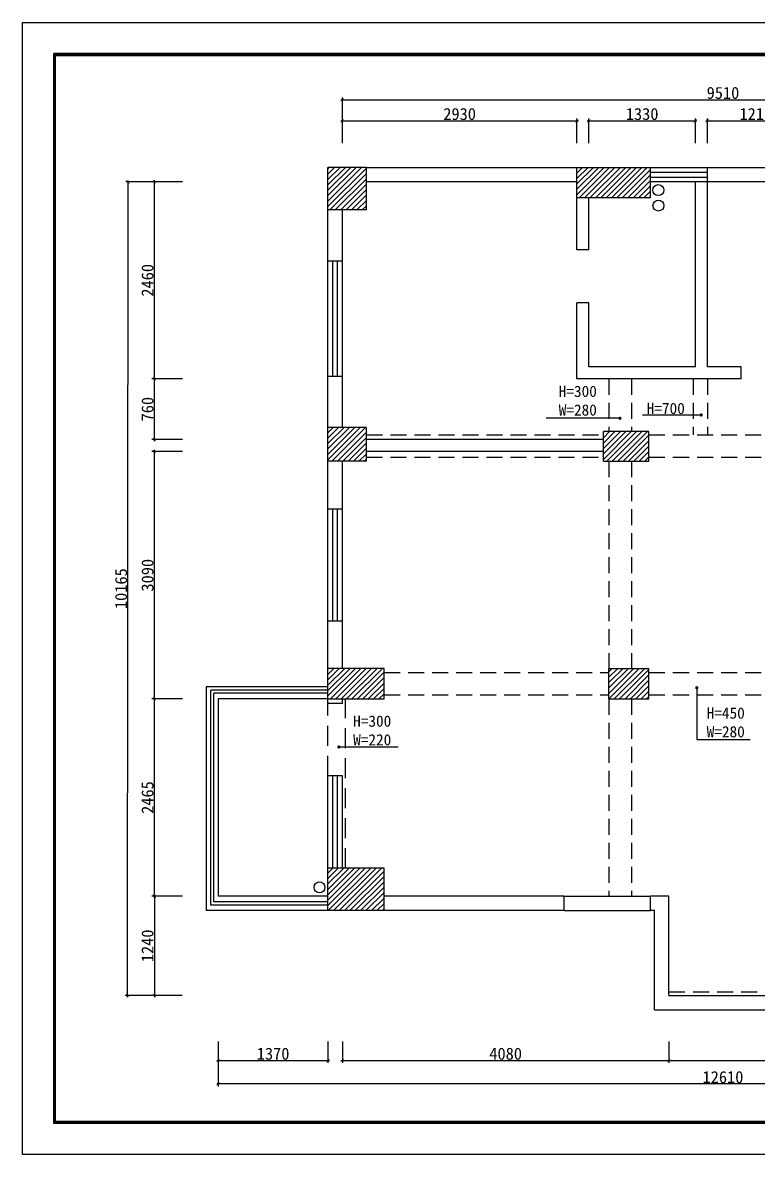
# Model space of a CAD drawing. Header units: millimetres. Extents: x 71641 to 191108, y -23091 to 29972.
# Drawn here: x 71641 to 80832, y -1139 to 13003 of the extents above; entities that cross this region are included whole.
import ezdxf

# ---------------------------------------------------------------- set-up
doc = ezdxf.new("R2010")
doc.units = ezdxf.units.MM
doc.linetypes.add('DASHED2', pattern=[0.375, 0.25, -0.125])
doc.layers.add('00', color=1, linetype='Continuous')
doc.styles.add('50', font='SimSun.ttf', dxfattribs={"height": 150})
doc.styles.add('60', font='SimSun.ttf', dxfattribs={"height": 180})
doc.dimstyles.new('50', dxfattribs={"dimscale": 0, "dimtxt": 150, "dimasz": 40, "dimexe": 30, "dimexo": 30, "dimgap": 10, "dimtad": 1, "dimdec": 0, "dimzin": 4, "dimdsep": 46, "dimtxsty": '50', "dimblk": 'ARCHTICK', "dimcen": 40, "dimdle": 20, "dimclrd": 8, "dimclre": 8, "dimclrt": 2, "dimadec": 0, "dimazin": 0, "dimtfac": 1, "dimtdec": 0, "dimtmove": 2, "dimatfit": 3, "dimldrblk": 'DOT', "dimfxl": 0, "dimtolj": 1, "dimtzin": 0, "dimlwd": -1, "dimarcsym": 0})
pattern_1 = [(45, (-15350.57, 31906.157), (-33.67596, 33.67596), [])]

# ---------------------------------------------------------------- blocks, each defined once
blk = doc.blocks.new('_ARCHTICK')
at = {"color": 0, "linetype": 'ByBlock', "const_width": 0.15}
blk.add_lwpolyline([(-0.5, -0.5), (0.5, 0.5)], dxfattribs=at)
blk = doc.blocks.new('*D13')
at = {"color": 8, "lineweight": -2}
for p, q in [((74085, 270), (74085, -289)), ((86695, 270), (86695, -289))]:
    blk.add_line(p, q, dxfattribs=at)
at = {"color": 8}
blk.add_line((86715, -259), (74065, -259), dxfattribs=at)
at = {"layer": 'Defpoints', "color": 0}
for p in [(74085, 300), (86695, 300), (74085, -259)]:
    blk.add_point(p, dxfattribs=at)
at = {"color": 8, "xscale": 40, "yscale": 40, "zscale": 40}
for p, rotation in [((74085, -259), 179.9999999999972), ((86695, -259), 359.9999999999972)]:
    blk.add_blockref('_ARCHTICK', p, dxfattribs=dict(at, rotation=rotation))
at = {"color": 2, "insert": (80390, -174), "char_height": 150, "attachment_point": 5, "style": '50'}
blk.add_mtext('\\A1;12610', dxfattribs=at)
blk = doc.blocks.new('_Dot')
at = {"color": 0, "linetype": 'ByBlock', "lineweight": -2}
blk.add_line((-0.5, 0), (-1, 0), dxfattribs=at)
at = {"color": 0, "linetype": 'ByBlock', "const_width": 0.5}
blk.add_lwpolyline([(-0.25, 0, 1), (0.25, 0, 1)], format="xyb", close=True, dxfattribs=at)
blk = doc.blocks.new('DOT')
at = {"color": 0, "linetype": 'ByBlock'}
blk.add_line((-0.5, 0), (-1, 0), dxfattribs=at)
at = {"color": 0, "linetype": 'ByBlock', "const_width": 0.5}
blk.add_lwpolyline([(-0.25, 0, 1), (0.25, 0, 1)], format="xyb", close=True, dxfattribs=at)
blk = doc.blocks.new('*D14')
at = {"color": 8}
blk.add_line((72953, 827), (72960, 11032), dxfattribs=at)
at = {"color": 8, "lineweight": -2}
for p, q in [((73639, 11012), (72930, 11013)), ((73632, 847), (72923, 847))]:
    blk.add_line(p, q, dxfattribs=at)
at = {"layer": 'Defpoints', "color": 0}
for p in [(72960, 11012), (73669, 11012), (73662, 847)]:
    blk.add_point(p, dxfattribs=at)
at = {"color": 8, "xscale": 40, "yscale": 40, "zscale": 40}
for p, rotation in [((72960, 11012), 89.96048121785951), ((72953, 847), 269.9604812178595)]:
    blk.add_blockref('_ARCHTICK', p, dxfattribs=dict(at, rotation=rotation))
at = {"color": 2, "insert": (72871, 5930), "char_height": 150, "attachment_point": 5, "rotation": 89.9605, "style": '50'}
blk.add_mtext('\\A1;10165', dxfattribs=at)
blk = doc.blocks.new('*D15')
at = {"color": 8}
blk.add_line((73287, 8533), (73287, 11033), dxfattribs=at)
at = {"color": 8, "lineweight": -2}
for p, q in [((73639, 11013), (73257, 11013)), ((73639, 8553), (73257, 8553))]:
    blk.add_line(p, q, dxfattribs=at)
at = {"layer": 'Defpoints', "color": 0}
for p in [(73287, 11013), (73669, 11013), (73669, 8553)]:
    blk.add_point(p, dxfattribs=at)
at = {"color": 8, "xscale": 40, "yscale": 40, "zscale": 40}
for p, rotation in [((73287, 11013), 90), ((73287, 8553), 270)]:
    blk.add_blockref('_ARCHTICK', p, dxfattribs=dict(at, rotation=rotation))
at = {"color": 2, "insert": (73202, 9783), "char_height": 150, "attachment_point": 5, "rotation": 90, "style": '50'}
blk.add_mtext('\\A1;2460', dxfattribs=at)
blk = doc.blocks.new('*D16')
at = {"color": 8, "lineweight": -2}
for p, q in [((73639, 4553), (73257, 4553)), ((73639, 2088), (73257, 2088))]:
    blk.add_line(p, q, dxfattribs=at)
at = {"color": 8}
blk.add_line((73287, 2068), (73287, 4573), dxfattribs=at)
at = {"layer": 'Defpoints', "color": 0}
for p in [(73287, 4553), (73669, 4553), (73669, 2088)]:
    blk.add_point(p, dxfattribs=at)
at = {"color": 8, "xscale": 40, "yscale": 40, "zscale": 40}
for p, rotation in [((73287, 4553), 90), ((73287, 2088), 270)]:
    blk.add_blockref('_ARCHTICK', p, dxfattribs=dict(at, rotation=rotation))
at = {"color": 2, "insert": (73202, 3320), "char_height": 150, "attachment_point": 5, "rotation": 90, "style": '50'}
blk.add_mtext('\\A1;2465', dxfattribs=at)
blk = doc.blocks.new('*D17')
at = {"color": 8, "lineweight": -2}
for p, q in [((75635, 270), (75635, 3)), ((79715, 270), (79715, 3))]:
    blk.add_line(p, q, dxfattribs=at)
at = {"color": 8}
blk.add_line((75615, 33), (79735, 33), dxfattribs=at)
at = {"layer": 'Defpoints', "color": 0}
for p in [(75635, 300), (79715, 300), (79715, 33)]:
    blk.add_point(p, dxfattribs=at)
at = {"color": 8, "xscale": 40, "yscale": 40, "zscale": 40, "rotation": 180}
blk.add_blockref('_ARCHTICK', (75635, 33), dxfattribs=at)
at = {"color": 8, "xscale": 40, "yscale": 40, "zscale": 40}
blk.add_blockref('_ARCHTICK', (79715, 33), dxfattribs=at)
at = {"color": 2, "insert": (77675, 118), "char_height": 150, "attachment_point": 5, "style": '50'}
blk.add_mtext('\\A1;4080', dxfattribs=at)
blk = doc.blocks.new('*D18')
at = {"color": 8, "lineweight": -2}
for p, q in [((73639, 2087), (73257, 2087)), ((73632, 847), (73257, 847))]:
    blk.add_line(p, q, dxfattribs=at)
at = {"color": 8}
blk.add_line((73287, 2107), (73287, 827), dxfattribs=at)
at = {"layer": 'Defpoints', "color": 0}
for p in [(73669, 2087), (73287, 847), (73662, 847)]:
    blk.add_point(p, dxfattribs=at)
at = {"color": 8, "xscale": 40, "yscale": 40, "zscale": 40}
for p, rotation in [((73287, 2087), 90), ((73287, 847), 270)]:
    blk.add_blockref('_ARCHTICK', p, dxfattribs=dict(at, rotation=rotation))
at = {"color": 2, "insert": (73202, 1467), "char_height": 150, "attachment_point": 5, "rotation": 90, "style": '50'}
blk.add_mtext('\\A1;1240', dxfattribs=at)
blk = doc.blocks.new('*D19')
at = {"color": 8, "lineweight": -2}
for p, q in [((74085, 270), (74085, 3)), ((75455, 270), (75455, 3))]:
    blk.add_line(p, q, dxfattribs=at)
at = {"color": 8}
blk.add_line((74065, 33), (75475, 33), dxfattribs=at)
at = {"layer": 'Defpoints', "color": 0}
for p in [(74085, 300), (75455, 300), (75455, 33)]:
    blk.add_point(p, dxfattribs=at)
at = {"color": 8, "xscale": 40, "yscale": 40, "zscale": 40, "rotation": 180}
blk.add_blockref('_ARCHTICK', (74085, 33), dxfattribs=at)
at = {"color": 8, "xscale": 40, "yscale": 40, "zscale": 40}
blk.add_blockref('_ARCHTICK', (75455, 33), dxfattribs=at)
at = {"color": 2, "insert": (74770, 118), "char_height": 150, "attachment_point": 5, "style": '50'}
blk.add_mtext('\\A1;1370', dxfattribs=at)
blk = doc.blocks.new('*D20')
at = {"color": 8, "lineweight": -2}
for p, q in [((79715, 270), (79715, 3)), ((85145, 270), (85145, 3))]:
    blk.add_line(p, q, dxfattribs=at)
at = {"color": 8}
blk.add_line((79695, 33), (85165, 33), dxfattribs=at)
at = {"layer": 'Defpoints', "color": 0}
for p in [(79715, 300), (85145, 300), (85145, 33)]:
    blk.add_point(p, dxfattribs=at)
at = {"color": 8, "xscale": 40, "yscale": 40, "zscale": 40, "rotation": 180}
blk.add_blockref('_ARCHTICK', (79715, 33), dxfattribs=at)
at = {"color": 8, "xscale": 40, "yscale": 40, "zscale": 40}
blk.add_blockref('_ARCHTICK', (85145, 33), dxfattribs=at)
at = {"color": 2, "insert": (82430, 118), "char_height": 150, "attachment_point": 5, "style": '50'}
blk.add_mtext('\\A1;5430', dxfattribs=at)
blk = doc.blocks.new('*D22')
at = {"color": 8, "lineweight": -2}
for p, q in [((73639, 7643), (73257, 7643)), ((73639, 4553), (73257, 4553))]:
    blk.add_line(p, q, dxfattribs=at)
at = {"color": 8}
blk.add_line((73287, 4533), (73287, 7663), dxfattribs=at)
at = {"layer": 'Defpoints', "color": 0}
for p in [(73287, 7643), (73669, 7643), (73669, 4553)]:
    blk.add_point(p, dxfattribs=at)
at = {"color": 8, "xscale": 40, "yscale": 40, "zscale": 40}
for p, rotation in [((73287, 7643), 90), ((73287, 4553), 270)]:
    blk.add_blockref('_ARCHTICK', p, dxfattribs=dict(at, rotation=rotation))
at = {"color": 2, "insert": (73202, 6098), "char_height": 150, "attachment_point": 5, "rotation": 90, "style": '50'}
blk.add_mtext('\\A1;3090', dxfattribs=at)
blk = doc.blocks.new('*D23')
at = {"color": 8, "lineweight": -2}
for p, q in [((73639, 8553), (73257, 8553)), ((73639, 7793), (73257, 7793))]:
    blk.add_line(p, q, dxfattribs=at)
at = {"color": 8}
blk.add_line((73287, 7773), (73287, 8573), dxfattribs=at)
at = {"layer": 'Defpoints', "color": 0}
for p in [(73287, 8553), (73669, 8553), (73669, 7793)]:
    blk.add_point(p, dxfattribs=at)
at = {"color": 8, "xscale": 40, "yscale": 40, "zscale": 40}
for p, rotation in [((73287, 8553), 90), ((73287, 7793), 270)]:
    blk.add_blockref('_ARCHTICK', p, dxfattribs=dict(at, rotation=rotation))
at = {"color": 2, "insert": (73202, 8173), "char_height": 150, "attachment_point": 5, "rotation": 90, "style": '50'}
blk.add_mtext('\\A1;760', dxfattribs=at)
blk = doc.blocks.new('*D24')
at = {"color": 8}
blk.add_line((78695, 11775), (80065, 11775), dxfattribs=at)
at = {"color": 8, "lineweight": -2}
for p, q in [((78715, 11496), (78715, 11805)), ((80045, 11496), (80045, 11805))]:
    blk.add_line(p, q, dxfattribs=at)
at = {"layer": 'Defpoints', "color": 0}
for p in [(80045, 11775), (78715, 11466), (80045, 11466)]:
    blk.add_point(p, dxfattribs=at)
at = {"color": 8, "xscale": 40, "yscale": 40, "zscale": 40, "rotation": 180}
blk.add_blockref('_ARCHTICK', (78715, 11775), dxfattribs=at)
at = {"color": 8, "xscale": 40, "yscale": 40, "zscale": 40}
blk.add_blockref('_ARCHTICK', (80045, 11775), dxfattribs=at)
at = {"color": 2, "insert": (79380, 11860), "char_height": 150, "attachment_point": 5, "style": '50'}
blk.add_mtext('\\A1;1330', dxfattribs=at)
blk = doc.blocks.new('*D25')
at = {"color": 8}
blk.add_line((75615, 12039), (85165, 12039), dxfattribs=at)
at = {"color": 8, "lineweight": -2}
for p, q in [((75635, 11496), (75635, 12069)), ((85145, 11496), (85145, 12069))]:
    blk.add_line(p, q, dxfattribs=at)
at = {"layer": 'Defpoints', "color": 0}
for p in [(85145, 12039), (75635, 11466), (85145, 11466)]:
    blk.add_point(p, dxfattribs=at)
at = {"color": 8, "xscale": 40, "yscale": 40, "zscale": 40, "rotation": 180}
blk.add_blockref('_ARCHTICK', (75635, 12039), dxfattribs=at)
at = {"color": 8, "xscale": 40, "yscale": 40, "zscale": 40}
blk.add_blockref('_ARCHTICK', (85145, 12039), dxfattribs=at)
at = {"color": 2, "insert": (80390, 12124), "char_height": 150, "attachment_point": 5, "style": '50'}
blk.add_mtext('\\A1;9510', dxfattribs=at)
blk = doc.blocks.new('*D26')
at = {"color": 8}
blk.add_line((75615, 11775), (78585, 11775), dxfattribs=at)
at = {"color": 8, "lineweight": -2}
for p, q in [((75635, 11496), (75635, 11805)), ((78565, 11496), (78565, 11805))]:
    blk.add_line(p, q, dxfattribs=at)
at = {"layer": 'Defpoints', "color": 0}
for p in [(78565, 11775), (75635, 11466), (78565, 11466)]:
    blk.add_point(p, dxfattribs=at)
at = {"color": 8, "xscale": 40, "yscale": 40, "zscale": 40, "rotation": 180}
blk.add_blockref('_ARCHTICK', (75635, 11775), dxfattribs=at)
at = {"color": 8, "xscale": 40, "yscale": 40, "zscale": 40}
blk.add_blockref('_ARCHTICK', (78565, 11775), dxfattribs=at)
at = {"color": 2, "insert": (77100, 11860), "char_height": 150, "attachment_point": 5, "style": '50'}
blk.add_mtext('\\A1;2930', dxfattribs=at)
blk = doc.blocks.new('*D28')
at = {"color": 8}
blk.add_line((80175, 11775), (81425, 11775), dxfattribs=at)
at = {"color": 8, "lineweight": -2}
for p, q in [((80195, 11496), (80195, 11805)), ((81405, 11496), (81405, 11805))]:
    blk.add_line(p, q, dxfattribs=at)
at = {"layer": 'Defpoints', "color": 0}
for p in [(81405, 11775), (80195, 11466), (81405, 11466)]:
    blk.add_point(p, dxfattribs=at)
at = {"color": 8, "xscale": 40, "yscale": 40, "zscale": 40, "rotation": 180}
blk.add_blockref('_ARCHTICK', (80195, 11775), dxfattribs=at)
at = {"color": 8, "xscale": 40, "yscale": 40, "zscale": 40}
blk.add_blockref('_ARCHTICK', (81405, 11775), dxfattribs=at)
at = {"color": 2, "insert": (80800, 11860), "char_height": 150, "attachment_point": 5, "style": '50'}
blk.add_mtext('\\A1;1210', dxfattribs=at)

msp = doc.modelspace()

# ---------------------------------------------------------------- hatches: boundary and pattern name
h = msp.add_hatch()
h.set_pattern_fill('ANSI31', color=8, scale=15, style=0)
h.set_pattern_definition(pattern_1)
h.paths.add_polyline_path([(75935.5, 11193), (75455.5, 11193), (75455.5, 10663), (75935.5, 10663)])
h.paths.add_polyline_path([(75455.5, 7523), (75935.5, 7523), (75935.5, 7943), (75455.5, 7943)])
h.paths.add_polyline_path([(85325.5, 7553), (85325.5, 7933), (84825.5, 7933), (84825.5, 7553)])
h.paths.add_polyline_path([(85325.5, 10653), (85325.5, 11193), (84885.5, 11193), (84885.5, 10653)])
h = msp.add_hatch()
h.set_pattern_fill('ANSI31', color=8, scale=15, style=0)
h.set_pattern_definition(pattern_1)
h.paths.add_polyline_path([(78565.5, 11193), (78565.5, 10813), (79485.5, 10813), (79485.5, 11193)])
h = msp.add_hatch()
h.set_pattern_fill('ANSI31', color=8, scale=15, style=0)
h.set_pattern_definition(pattern_1)
h.paths.add_polyline_path([(78895.5, 7893), (78895.5, 7523), (79465.5, 7523), (79465.5, 7893)])
h = msp.add_hatch()
h.set_pattern_fill('ANSI31', color=8, scale=15, style=0)
h.set_pattern_definition([(45, (-19611.4, -23.496), (-33.67596, 33.67596), [])])
h.paths.add_polyline_path([(75455.5, 4933), (75455.5, 4553), (76155.5, 4553), (76155.5, 4933)])
h = msp.add_hatch()
h.set_pattern_fill('ANSI31', color=8, scale=15, style=0)
h.set_pattern_definition([(45, (-2212.35, 7970.166), (-33.67596, 33.67596), [])])
h.paths.add_polyline_path([(78965.5, 4933), (78965.5, 4553), (79465.5, 4553), (79465.5, 4933)])
h = msp.add_hatch()
h.set_pattern_fill('ANSI31', color=8, scale=15, style=0)
h.set_pattern_definition([(45, (-2272.35, 10790.166), (-33.67596, 33.67596), [])])
h.paths.add_polyline_path([(76155.5, 1906.7), (76155.5, 2436.7), (75455.5, 2436.7), (75455.5, 1906.7)])

# ---------------------------------------------------------------- linework, layer by layer
at = {"color": 3, "lineweight": -2}
msp.add_line((91164.6, 12615), (72028.7, 12615), dxfattribs=at)
for p, q in [((75455.5, 4553), (75455.5, 11193)), ((75935.5, 11193), (75455.5, 11193)), ((75935.5, 11193), (85325.5, 11193)), ((75935.5, 10663), (75935.5, 11193)), ((78565.5, 10163), (78565.5, 11193)), ((79485.5, 10813), (79485.5, 11193)), ((80195.5, 8703), (80195.5, 11193)), ((78565.5, 11013), (75935.5, 11013)), ((81405.5, 11013), (79485.5, 11013)), ((80045.5, 8703), (80045.5, 11013)), ((79485.5, 10813), (78565.5, 10813)), ((78715.5, 10163), (78715.5, 10813)), ((75935.5, 10663), (75455.5, 10663)), ((75635.5, 7943), (75635.5, 10663)), ((78715.5, 10163), (78565.5, 10163)), ((75635.5, 10023), (75455.5, 10023)), ((78565.5, 8553), (78565.5, 9503)), ((78715.5, 9503), (78565.5, 9503)), ((78715.5, 8703), (78715.5, 9503)), ((80045.5, 8703), (78715.5, 8703)), ((80615.5, 8703), (80195.5, 8703)), ((80615.5, 8553), (80615.5, 8703)), ((75635.5, 8583), (75455.5, 8583)), ((80615.5, 8553), (78565.5, 8553)), ((75935.5, 7943), (75455.5, 7943)), ((75935.5, 7523), (75935.5, 7943)), ((78895.5, 7793), (75935.5, 7793)), ((79465.5, 7893), (78895.5, 7893)), ((78895.5, 7523), (78895.5, 7893)), ((79465.5, 7523), (79465.5, 7893)), ((78895.5, 7643), (75935.5, 7643)), ((75935.5, 7523), (75455.5, 7523)), ((75635.5, 4933), (75635.5, 7523)), ((78895.5, 7523), (79465.5, 7523)), ((75635.5, 6923), (75455.5, 6923)), ((75635.5, 5523), (75455.5, 5523)), ((75455.5, 4553), (75455.5, 4933)), ((76155.5, 4933), (75455.5, 4933)), ((76155.5, 4553), (76155.5, 4933)), ((78965.5, 4933), (79465.5, 4933)), ((78965.5, 4933), (79465.5, 4933)), ((78965.5, 4553), (78965.5, 4933)), ((79465.5, 4553), (79465.5, 4933)), ((75455.5, 4553), (76155.5, 4553)), ((75455.5, 4493), (75455.5, 4553)), ((75635.5, 4493), (75635.5, 4553)), ((78965.5, 4553), (79465.5, 4553)), ((78965.5, 4553), (79465.5, 4553)), ((75635.5, 4493), (75455.5, 4493)), ((75455.5, 2436.7), (75455.5, 3593)), ((75635.5, 3593), (75455.5, 3593)), ((75635.5, 3593), (75455.5, 3593)), ((75635.5, 2436.7), (75635.5, 3593)), ((75455.5, 1906.7), (75455.5, 2436.7)), ((76155.5, 2436.7), (75455.5, 2436.7)), ((76155.5, 1906.7), (76155.5, 2436.7)), ((78405.5, 2086.7), (76155.5, 2086.7)), ((78405.5, 1906.7), (78405.5, 2086.7)), ((79715.5, 2086.7), (79485.5, 2086.7)), ((79485.5, 1906.7), (79485.5, 2086.7)), ((79715.5, 846.7), (79715.5, 2086.7)), ((78405.5, 1906.7), (75455.5, 1906.7)), ((79535.5, 1906.7), (79485.5, 1906.7)), ((79535.5, 666.7), (79535.5, 1906.7)), ((79715.5, 846.7), (85145.5, 846.7)), ((79535.5, 666.7), (85325.5, 666.7))]:
    msp.add_line(p, q)
at = {"color": 3}
for p, q in [((79485.5, 11133), (80195.5, 11133)), ((79485.5, 11073), (80195.5, 11073)), ((75515.5, 8583), (75515.5, 10023)), ((75575.5, 8583), (75575.5, 10023)), ((75515.5, 5523), (75515.5, 6923)), ((75575.5, 5523), (75575.5, 6923)), ((75515.5, 2436.7), (75515.5, 3593)), ((75575.5, 2436.7), (75575.5, 3593))]:
    msp.add_line(p, q, dxfattribs=at)
at = {"color": 2, "linetype": 'DASHED2', "ltscale": 800}
for p, q in [((78965.5, 8553), (78965.5, 7893)), ((79245.5, 8553), (79245.5, 7893)), ((80015.5, 8553), (80015.5, 7851.3)), ((80195.5, 8553), (80195.5, 7851.3)), ((75935.5, 7851.3), (78895.5, 7851.3)), ((79465.5, 7851.3), (84825.5, 7851.3)), ((75935.5, 7571.3), (78895.5, 7571.3)), ((78965.5, 7523), (78965.5, 4933)), ((79245.5, 7523), (79245.5, 4933)), ((79465.5, 7571.3), (84825.5, 7571.3)), ((76155.5, 4883), (78965.5, 4883)), ((79465.5, 4883), (84705.5, 4883)), ((76155.5, 4603), (78965.5, 4603)), ((78965.5, 4553), (78965.5, 2086.7)), ((79245.5, 4553), (79245.5, 2086.7)), ((79465.5, 4603), (84705.5, 4603)), ((79715.5, 891.7), (85145.5, 891.7))]:
    msp.add_line(p, q, dxfattribs=at)
at = {"color": 1}
for p, q in [((73935.5, 4703), (73935.5, 1906.7)), ((75455.5, 4703), (73935.5, 4703)), ((74085.5, 4553), (74085.5, 2086.7)), ((75455.5, 4553), (74085.5, 4553)), ((75455.5, 2086.7), (74085.5, 2086.7)), ((75455.5, 1906.7), (73935.5, 1906.7))]:
    msp.add_line(p, q, dxfattribs=at)
at = {"color": 4}
for p, q in [((73990.5, 1976.7), (73990.5, 4663)), ((75455.5, 4663), (73990.5, 4663)), ((74030.5, 2016.7), (74030.5, 4623)), ((75455.5, 4623), (74030.5, 4623)), ((75455.5, 2016.7), (74030.5, 2016.7)), ((75455.5, 1976.7), (73990.5, 1976.7))]:
    msp.add_line(p, q, dxfattribs=at)
at = {"color": 2, "linetype": 'DASHED2', "ltscale": 1000}
for p, q in [((75675.5, 2436.7), (75675.5, 4553)), ((75455.5, 3593), (75455.5, 4493))]:
    msp.add_line(p, q, dxfattribs=at)
at = {"color": 8}
for p, q in [((78405.5, 2086.7), (79485.5, 2086.7)), ((78405.5, 1906.7), (79485.5, 1906.7))]:
    msp.add_line(p, q, dxfattribs=at)
at = {"color": 3, "lineweight": -2}
for points in [[(72028.7, 12615), (91164.6, 12615), (91164.6, -751.1), (72028.7, -751.1)], [(72039.5, 12604.2), (91153.7, 12604.2), (91153.7, -740.3), (72039.5, -740.3)], [(72050.3, 12593.4), (91142.9, 12593.4), (91142.9, -729.4), (72050.3, -729.4)]]:
    msp.add_lwpolyline(points, close=True, dxfattribs=at)
at = {"color": 1}
for centre in [(79582.1, 10909.6), (79584.1, 10717), (75349.7, 2197.5)]:
    msp.add_circle(centre, 68.4, dxfattribs=at)
at = {"layer": '00', "color": 8, "lineweight": -2}
msp.add_lwpolyline([(71641.1, 13002.6), (91552.2, 13002.6), (91552.2, -1138.7), (71641.1, -1138.7)], close=True, dxfattribs=at)

# ---------------------------------------------------------------- texts
at = {"color": 0, "char_height": 140, "attachment_point": 3, "style": '60'}
for s, insert, width in [('{\\C2;H=300\\PW=280}', (78814.3, 8465.7), 1089.366), ('{\\C2;H=700}', (79913.4, 8252.4), 1089.366), ('{\\C2;H=450\\PW=280}', (80662.5, 4445.6), 1089.366), ('{\\C2;H=300\\PW=220}', (76246.2, 4344.8), 1217.684)]:
    msp.add_mtext(s, dxfattribs=dict(at, insert=insert, width=width))

# ---------------------------------------------------------------- dimensions: what is measured, and where the dimension line sits
for p1, p2, distance, picture, middle in [((75635.5, 11466.5), (85145.5, 11466.5), 572.1, '*D25', (80390.5, 12123.6)), ((73662.2, 846.7), (73669.2, 11012), 709.4, '*D14', (72871.3, 5929.9)), ((86695.5, 299.7), (74085.5, 299.7), 558.5, '*D13', (80390.5, -173.8))]:
    dim = msp.add_aligned_dim(p1=p1, p2=p2, distance=distance, dimstyle='50', override={"dimscale": 1, "dimldrblk": 'DOT'})
    dim.commit()
    dim.dimension.update_dxf_attribs({"geometry": picture, "text_midpoint": middle})
for base, p1, p2, picture, middle in [((78565.5, 11774.5), (75635.5, 11466.5), (78565.5, 11466.5), '*D26', (77100.5, 11859.5)), ((80045.5, 11774.5), (78715.5, 11466.5), (80045.5, 11466.5), '*D24', (79380.5, 11859.5)), ((81405.5, 11774.5), (80195.5, 11466.5), (81405.5, 11466.5), '*D28', (80800.5, 11859.5)), ((75455.5, 32.8), (74085.5, 299.7), (75455.5, 299.7), '*D19', (74770.5, 117.8)), ((79715.5, 32.8), (75635.5, 299.7), (79715.5, 299.7), '*D17', (77675.5, 117.8)), ((85145.5, 32.8), (79715.5, 299.7), (85145.5, 299.7), '*D20', (82430.5, 117.8))]:
    dim = msp.add_linear_dim(base=base, p1=p1, p2=p2, dimstyle='50', override={"dimscale": 1, "dimldrblk": 'DOT'})
    dim.commit()
    dim.dimension.update_dxf_attribs({"geometry": picture, "text_midpoint": middle})
for base, p1, p2, picture, middle in [((73287.2, 11013), (73669.2, 8553), (73669.2, 11013), '*D15', (73202.2, 9783)), ((73287.2, 8553), (73669.2, 7793), (73669.2, 8553), '*D23', (73202.2, 8173)), ((73287.2, 7643), (73669.2, 4553), (73669.2, 7643), '*D22', (73202.2, 6098)), ((73287.2, 4553), (73669.2, 2087.7), (73669.2, 4553), '*D16', (73202.2, 3320.4)), ((73287.2, 846.7), (73669.2, 2086.7), (73662.2, 846.7), '*D18', (73202.2, 1466.7))]:
    dim = msp.add_linear_dim(base=base, p1=p1, p2=p2, angle=270, dimstyle='50', override={"dimscale": 1, "dimldrblk": 'DOT'})
    dim.commit()
    dim.dimension.update_dxf_attribs({"geometry": picture, "text_midpoint": middle})

# ---------------------------------------------------------------- leaders
for points in [[(79102.4, 8059), (78181.7, 8059)], [(80118.3, 8099.9), (79383.4, 8099.9)], [(80063.2, 4692), (80063.2, 4046.8), (80728.5, 4046.8)], [(75591.8, 3951.6), (76331.1, 3951.6)]]:
    msp.add_leader(points, dimstyle='50', override={"dimscale": 1, "dimtad": 0, "dimldrblk": 'DOT'})

doc.saveas('drawing.dxf')
